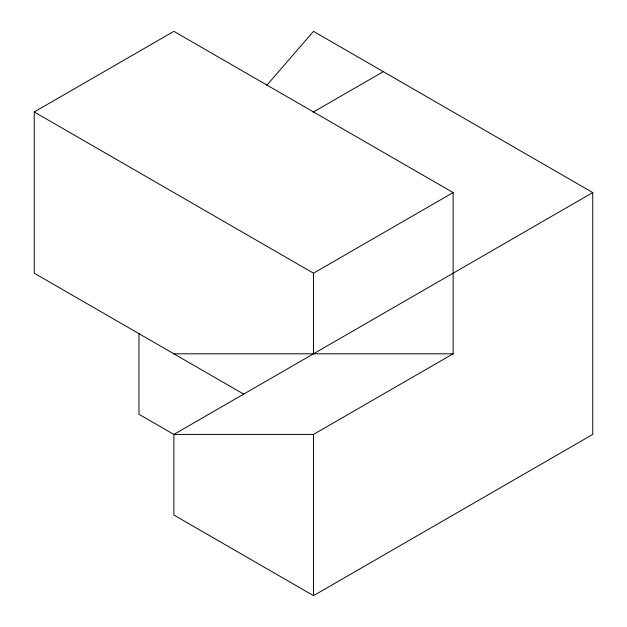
<?xml version="1.0" encoding="UTF-8"?>
<svg xmlns="http://www.w3.org/2000/svg" width="627" height="627" viewBox="0 0 627 627"><rect width="100%" height="100%" fill="white"/><g stroke="black" fill="none" stroke-linecap="round" stroke-linejoin="round"><path stroke-width="0.94" d="M266.741 85.343L313.5 31.35L592.758 192.575L592.758 434.425L313.5 595.65L173.875 515.033L173.875 434.425L592.758 192.575M243.684 394.117L34.242 273.192L34.242 111.967L173.875 31.35L453.125 192.575L453.125 353.808L313.5 434.417L173.875 434.425M313.077 112.209L383.316 71.658M34.242 111.967L313.5 273.192L453.125 192.575M173.875 353.808L453.125 353.808M174.431 434.746L138.967 414.267L138.967 333.658M313.5 273.192L313.5 353.808M313.5 434.417L313.5 595.65"/></g></svg>
